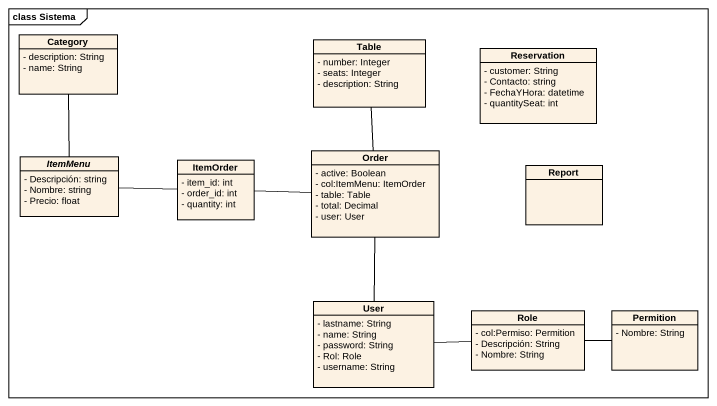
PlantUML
@startuml
mainframe class Sistema
hide circle
hide empty members
skinparam classAttributeIconSize 0
class Category {
  - description: String
  - name: String
}
class Table {
  - number: Integer
  - seats: Integer
  - description: String
}
class Reservation {
  - customer: String
  - Contacto: string
  - FechaYHora: datetime
  - quantitySeat: int
}
class Order {
  - active: Boolean
  - col:ItemMenu: ItemOrder
  - table: Table
  - total: Decimal
  - user: User
}
abstract class ItemMenu {
  - Descripción: string
  - Nombre: string
  - Precio: float
}
class ItemOrder {
  - item_id: int
  - order_id: int
  - quantity: int
}
class Report
class User {
  - lastname: String
  - name: String
  - password: String
  - Rol: Role
  - username: String
}
class Role {
  - col:Permiso: Permition
  - Descripción: String
  - Nombre: String
}
class Permition {
  - Nombre: String
}
Order -up- Table
Order -left- ItemOrder
ItemMenu -up- Category
ItemOrder -left- ItemMenu
User -up- Order
User -right- Role
Role -right- Permition
@enduml
